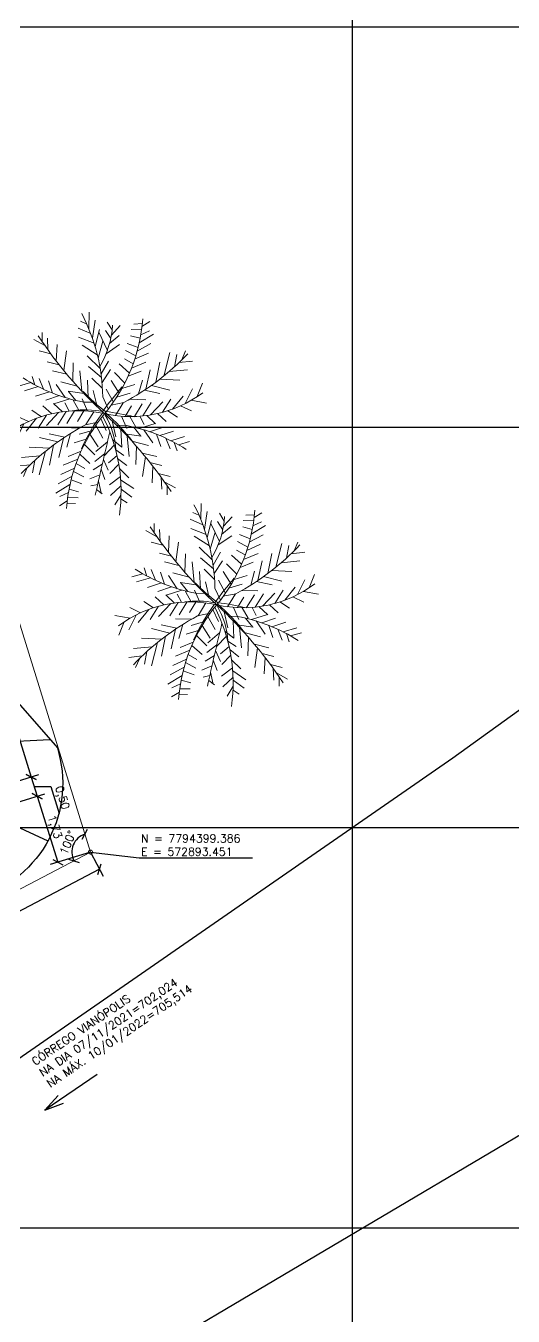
# Model space of a CAD drawing. Header units: metres. Extents: x 571679 to 576048, y 7793723 to 7796430.
# Drawn here: x 572891.83 to 572904.02, y 7794387.79 to 7794420.03 of the extents above; entities that cross this region are included whole.
import ezdxf

# ---------------------------------------------------------------- set-up
doc = ezdxf.new("R2010")
doc.units = ezdxf.units.M
doc.header["$PDMODE"] = 35
doc.header["$PDSIZE"] = 0.1
doc.linetypes.add('CONTINUO', pattern=[0])
for name, color, linetype in [('COTAS', 1, 'Continuous'), ('MALHA - LINHA', 8, 'CONTINUO'), ('TALUDES', 8, 'Continuous'), ('TOP_CORREGO', 5, 'Continuous')]:
    doc.layers.add(name, color=color, linetype=linetype)
doc.layers.add('TOP_ARVORES', color=8, linetype='Continuous', lineweight=9)
doc.layers.add('TOP_CERCA', color=1, linetype='CERCA_DE_ARAME', lineweight=0)
doc.styles.add('ROMANS', font='romans.shx')
doc.styles.add('SIMPLEX', font='simplex', dxfattribs={"height": 0.2})
doc.styles.get("Standard").update_dxf_attribs({"font": 'simplex.shx'})
doc.linetypes.add('CERCA1', pattern='A,2,-0.5,["X",Standard,S=0.7,R=1,X=0,Y=-0.3],-1', length=3.5)
doc.linetypes.add('CERCA_DE_ARAME', pattern='A,0.15,-0.05,["X",Standard,S=0.05,R=0,X=-0.0175,Y=-0.025],-0.05', length=0.25)
doc.dimstyles.new('ESC 1-100', dxfattribs={"dimscale": 100, "dimtxt": 0.002, "dimasz": 0.002, "dimexe": 0.002, "dimexo": 0, "dimgap": 0.0005, "dimtad": 1, "dimzin": 1, "dimtxsty": 'ROMANS', "dimblk": 'OBLIQUE', "dimcen": 0.002, "dimclrd": 1, "dimclre": 1, "dimclrt": 3, "dimadec": 0, "dimazin": 0, "dimtfac": 1, "dimtmove": 0, "dimatfit": 3, "dimldrblk": 'DOTSMALL', "dimfxl": 2, "dimarcsym": 1})

# ---------------------------------------------------------------- blocks, each defined once
blk = doc.blocks.new('A$C50B3580C')
at = {"layer": 'TOP_ARVORES', "lineweight": 0}
for p, q in [((2.117, 4.779, 754.016), (1.96, 4.849, 754.016)), ((2.166, 4.661, 754.016), (2.176, 5.074, 754.016)), ((2.254, 4.425, 754.016), (2.324, 4.875, 754.016)), ((0.996, 4.347, 754.016), (0.995, 4.576, 754.016)), ((2.213, 4.541, 754.016), (1.897, 4.679, 754.016)), ((2.319, 4.219, 754.016), (2.431, 4.642, 754.016)), ((2.627, 4.119, 754.016), (2.412, 4.573, 754.016)), ((2.712, 4.415, 754.016), (2.583, 4.618, 754.016)), ((2.748, 4.629, 754.016), (2.628, 4.827, 754.016)), ((2.729, 4.499, 754.016), (2.949, 4.739, 754.016)), ((3.483, 4.63, 754.016), (3.222, 4.638, 754.016)), ((3.502, 4.783, 754.016), (3.291, 4.775, 754.016)), ((3.423, 4.301, 754.016), (3.782, 4.515, 754.016)), ((3.464, 4.505, 754.016), (3.682, 4.605, 754.016)), ((3.495, 4.715, 754.016), (3.691, 4.834, 754.016)), ((1.064, 4.247, 754.016), (0.788, 4.399, 754.016)), ((1.142, 4.136, 754.016), (1.131, 4.43, 754.016)), ((1.348, 3.858, 754.016), (1.369, 4.271, 754.016)), ((2.295, 4.3, 754.016), (1.909, 4.45, 754.016)), ((2.375, 4.01, 754.016), (1.998, 4.256, 754.016)), ((2.394, 3.929, 754.016), (2.516, 4.353, 754.016)), ((2.595, 4.035, 754.016), (2.933, 4.263, 754.016)), ((2.682, 4.291, 754.016), (2.922, 4.492, 754.016)), ((3.395, 4.184, 754.016), (3.126, 4.289, 754.016)), ((3.448, 4.42, 754.016), (3.211, 4.484, 754.016)), ((3.371, 4.096, 754.016), (3.718, 4.282, 754.016)), ((1.214, 4.037, 754.016), (0.918, 4.113, 754.016)), ((1.536, 3.62, 754.016), (1.606, 4.112, 754.016)), ((2.445, 3.666, 754.016), (2.122, 3.984, 754.016)), ((3.269, 3.78, 754.016), (3.051, 3.902, 754.016)), ((3.337, 3.979, 754.016), (3.078, 4.114, 754.016)), ((3.309, 3.894, 754.016), (3.654, 4.049, 754.016)), ((4.033, 3.472, 754.016), (4.189, 4.059, 754.016)), ((4.302, 3.7, 754.016), (4.363, 4.011, 754.016)), ((4.492, 3.877, 754.016), (4.585, 4.098, 754.016)), ((1.422, 3.763, 754.016), (1.124, 3.837, 754.016)), ((1.611, 3.528, 754.016), (1.251, 3.615, 754.016)), ((1.757, 3.356, 754.016), (1.775, 3.815, 754.016)), ((1.987, 3.101, 754.016), (1.939, 3.614, 754.016)), ((2.477, 3.44, 754.016), (2.151, 3.716, 754.016)), ((2.466, 3.533, 754.016), (2.652, 3.852, 754.016)), ((2.49, 3.319, 754.016), (2.702, 3.64, 754.016)), ((3.059, 3.302, 754.016), (2.801, 3.564, 754.016)), ((3.177, 3.55, 754.016), (2.924, 3.781, 754.016)), ((3.142, 3.472, 754.016), (3.468, 3.6, 754.016)), ((3.226, 3.668, 754.016), (3.59, 3.817, 754.016)), ((3.584, 3.142, 754.016), (3.696, 3.631, 754.016)), ((3.832, 3.317, 754.016), (3.934, 3.816, 754.016)), ((4.169, 3.584, 754.016), (4.633, 3.624, 754.016)), ((4.417, 3.805, 754.016), (4.756, 3.844, 754.016)), ((0.708, 3.322, 754.016), (0.43, 3.246, 754.016)), ((0.81, 3.265, 754.016), (0.743, 3.473, 754.016)), ((1.022, 3.158, 754.016), (0.917, 3.425, 754.016)), ((1.251, 3.058, 754.016), (1.15, 3.361, 754.016)), ((1.567, 2.946, 754.016), (1.345, 3.276, 754.016)), ((1.868, 3.231, 754.016), (1.457, 3.339, 754.016)), ((2.143, 2.936, 754.016), (2.124, 3.375, 754.016)), ((2.501, 3.17, 754.016), (2.237, 3.427, 754.016)), ((2.918, 3.052, 754.016), (2.716, 3.369, 754.016)), ((2.986, 3.167, 754.016), (3.314, 3.267, 754.016)), ((3.404, 3.026, 754.016), (3.5, 3.372, 754.016)), ((3.724, 3.239, 754.016), (4.182, 3.122, 754.016)), ((3.929, 3.39, 754.016), (4.436, 3.365, 754.016)), ((4.867, 2.955, 754.016), (5.002, 3.287, 754.016)), ((0.894, 3.221, 754.016), (0.551, 3.119, 754.016)), ((1.172, 3.091, 754.016), (0.826, 2.981, 754.016)), ((1.425, 2.993, 754.016), (1.08, 2.88, 754.016)), ((1.683, 2.912, 754.016), (1.285, 2.786, 754.016)), ((2.043, 3.041, 754.016), (1.641, 3.101, 754.016)), ((1.831, 2.874, 754.016), (1.649, 3.1, 754.016)), ((2.128, 2.603, 754.016), (1.996, 2.91, 754.016)), ((2.364, 2.715, 754.016), (2.271, 3.115, 754.016)), ((2.645, 2.656, 754.016), (2.509, 2.956, 754.016)), ((2.772, 2.827, 754.016), (2.594, 3.152, 754.016)), ((2.857, 2.953, 754.016), (3.192, 3.05, 754.016)), ((3.548, 3.119, 754.016), (3.938, 3.033, 754.016)), ((4.252, 2.646, 754.016), (4.515, 2.968, 754.016)), ((4.57, 2.784, 754.016), (4.753, 3.153, 754.016)), ((0.969, 2.47, 754.016), (0.73, 2.632, 754.016)), ((1.229, 2.541, 754.016), (1.011, 2.742, 754.016)), ((1.496, 2.588, 754.016), (1.276, 2.795, 754.016)), ((1.591, 2.598, 754.016), (1.381, 2.265, 754.016)), ((1.668, 2.605, 754.016), (1.562, 2.81, 754.016)), ((1.803, 2.612, 754.016), (1.608, 2.296, 754.016)), ((1.916, 2.613, 754.016), (1.768, 2.878, 754.016)), ((2.033, 2.609, 754.016), (1.873, 2.349, 754.016)), ((2.251, 2.826, 754.016), (2.029, 2.832, 754.016)), ((2.282, 2.586, 754.016), (2.082, 2.266, 754.016)), ((2.716, 2.75, 754.016), (3.033, 2.812, 754.016)), ((2.82, 2.49, 754.016), (3.019, 2.81, 754.016)), ((3.068, 2.467, 754.016), (3.228, 2.727, 754.016)), ((3.182, 2.895, 754.016), (3.583, 2.88, 754.016)), ((3.298, 2.465, 754.016), (3.493, 2.78, 754.016)), ((3.51, 2.478, 754.016), (3.721, 2.811, 754.016)), ((3.699, 2.502, 754.016), (4.007, 2.826, 754.016)), ((4.003, 2.568, 754.016), (4.213, 2.895, 754.016)), ((4.133, 2.606, 754.016), (4.371, 2.445, 754.016)), ((4.454, 2.729, 754.016), (4.726, 2.597, 754.016)), ((4.721, 2.865, 754.016), (5.101, 2.791, 754.016)), ((0.381, 2.211, 754.016), (0, 2.285, 754.016)), ((0.532, 2.292, 754.016), (0.348, 1.923, 754.016)), ((0.647, 2.348, 754.016), (0.375, 2.479, 754.016)), ((0.849, 2.43, 754.016), (0.586, 2.108, 754.016)), ((1.098, 2.508, 754.016), (0.888, 2.181, 754.016)), ((1.402, 2.574, 754.016), (1.095, 2.25, 754.016)), ((2.385, 2.327, 754.016), (2.069, 2.264, 754.016)), ((2.456, 2.421, 754.016), (2.592, 2.12, 754.016)), ((2.738, 2.361, 754.016), (2.83, 1.961, 754.016)), ((2.973, 2.473, 754.016), (3.106, 2.167, 754.016)), ((3.186, 2.464, 754.016), (3.333, 2.198, 754.016)), ((3.418, 2.164, 754.016), (3.816, 2.29, 754.016)), ((3.433, 2.471, 754.016), (3.54, 2.266, 754.016)), ((3.605, 2.489, 754.016), (3.826, 2.282, 754.016)), ((3.872, 2.535, 754.016), (4.09, 2.334, 754.016)), ((0.234, 2.121, 754.016), (0.099, 1.789, 754.016)), ((1.377, 1.837, 754.016), (0.92, 1.954, 754.016)), ((1.553, 1.958, 754.016), (1.163, 2.043, 754.016)), ((1.919, 2.182, 754.016), (1.518, 2.196, 754.016)), ((1.698, 2.05, 754.016), (1.602, 1.704, 754.016)), ((2.245, 2.123, 754.016), (1.909, 2.026, 754.016)), ((2.183, 2.024, 754.016), (2.385, 1.708, 754.016)), ((2.33, 2.249, 754.016), (2.507, 1.924, 754.016)), ((2.85, 2.25, 754.016), (3.072, 2.244, 754.016)), ((2.958, 2.14, 754.016), (2.978, 1.701, 754.016)), ((3.058, 2.036, 754.016), (3.46, 1.975, 754.016)), ((3.115, 1.975, 754.016), (3.162, 1.463, 754.016)), ((3.27, 2.202, 754.016), (3.453, 1.976, 754.016)), ((3.534, 2.13, 754.016), (3.756, 1.8, 754.016)), ((3.676, 2.083, 754.016), (4.021, 2.197, 754.016)), ((3.85, 2.018, 754.016), (3.951, 1.715, 754.016)), ((3.93, 1.985, 754.016), (4.275, 2.095, 754.016)), ((4.207, 1.855, 754.016), (4.55, 1.957, 754.016)), ((1.172, 1.686, 754.016), (0.665, 1.711, 754.016)), ((1.27, 1.76, 754.016), (1.167, 1.26, 754.016)), ((1.518, 1.934, 754.016), (1.405, 1.445, 754.016)), ((2.116, 1.91, 754.016), (1.787, 1.809, 754.016)), ((2.042, 1.774, 754.016), (2.3, 1.512, 754.016)), ((2.621, 1.834, 754.016), (2.328, 1.591, 754.016)), ((2.791, 1.753, 754.016), (2.54, 1.495, 754.016)), ((2.752, 1.88, 754.016), (2.978, 1.701, 754.016)), ((2.824, 1.631, 754.016), (3.031, 1.491, 754.016)), ((3.233, 1.845, 754.016), (3.645, 1.737, 754.016)), ((3.344, 1.72, 754.016), (3.326, 1.261, 754.016)), ((4.079, 1.919, 754.016), (4.184, 1.651, 754.016)), ((4.291, 1.811, 754.016), (4.359, 1.603, 754.016)), ((4.393, 1.754, 754.016), (4.671, 1.83, 754.016)), ((0.932, 1.492, 754.016), (0.469, 1.452, 754.016)), ((0.799, 1.377, 754.016), (0.738, 1.065, 754.016)), ((1.068, 1.604, 754.016), (0.912, 1.017, 754.016)), ((1.875, 1.408, 754.016), (1.511, 1.259, 754.016)), ((1.959, 1.604, 754.016), (1.633, 1.476, 754.016)), ((1.832, 1.296, 754.016), (2.051, 1.174, 754.016)), ((1.925, 1.526, 754.016), (2.178, 1.295, 754.016)), ((2.551, 1.542, 754.016), (2.3, 1.344, 754.016)), ((2.516, 1.393, 754.016), (2.637, 1.122, 754.016)), ((2.857, 1.492, 754.016), (2.643, 1.313, 754.016)), ((2.873, 1.419, 754.016), (3.099, 1.24, 754.016)), ((3.49, 1.548, 754.016), (3.85, 1.461, 754.016)), ((3.566, 1.456, 754.016), (3.495, 0.964, 754.016)), ((3.679, 1.313, 754.016), (3.977, 1.239, 754.016)), ((0.684, 1.271, 754.016), (0.345, 1.233, 754.016)), ((0.61, 1.199, 754.016), (0.517, 0.978, 754.016)), ((1.73, 0.98, 754.016), (1.383, 0.794, 754.016)), ((1.792, 1.183, 754.016), (1.447, 1.027, 754.016)), ((1.765, 1.097, 754.016), (2.024, 0.962, 754.016)), ((2.426, 1.011, 754.016), (2.171, 0.909, 754.016)), ((2.488, 1.276, 754.016), (2.255, 1.135, 754.016)), ((2.459, 1.153, 754.016), (2.553, 0.896, 754.016)), ((2.899, 1.276, 754.016), (2.672, 1.045, 754.016)), ((2.916, 1.165, 754.016), (3.146, 0.933, 754.016)), ((3.753, 1.218, 754.016), (3.733, 0.805, 754.016)), ((3.887, 1.039, 754.016), (4.183, 0.963, 754.016)), ((1.678, 0.775, 754.016), (1.319, 0.561, 754.016)), ((1.654, 0.657, 754.016), (1.891, 0.592, 754.016)), ((1.707, 0.892, 754.016), (1.976, 0.788, 754.016)), ((2.371, 0.77, 754.016), (2.203, 0.736, 754.016)), ((2.342, 0.645, 754.016), (2.483, 0.536, 754.016)), ((2.39, 0.853, 754.016), (2.454, 0.558, 754.016)), ((2.938, 0.964, 754.016), (2.662, 0.759, 754.016)), ((2.952, 0.733, 754.016), (2.692, 0.49, 754.016)), ((2.944, 0.884, 754.016), (3.27, 0.662, 754.016)), ((2.954, 0.654, 754.016), (3.225, 0.453, 754.016)), ((3.959, 0.94, 754.016), (3.971, 0.646, 754.016)), ((4.037, 0.829, 754.016), (4.313, 0.677, 754.016)), ((4.105, 0.729, 754.016), (4.106, 0.501, 754.016)), ((1.607, 0.361, 754.016), (1.411, 0.242, 754.016)), ((1.638, 0.571, 754.016), (1.419, 0.471, 754.016)), ((1.618, 0.446, 754.016), (1.88, 0.438, 754.016)), ((2.952, 0.501, 754.016), (2.798, 0.258, 754.016)), ((2.949, 0.405, 754.016), (3.105, 0.305, 754.016)), ((1.599, 0.293, 754.016), (1.811, 0.301, 754.016))]:
    blk.add_line(p, q, dxfattribs=at)
for centre, radius, start, end in [((-2.243, 2.888, 754.016), 4.752, 0.8278, 26.9321), ((-0.654, 5.221, 754.016), 4.18, 320.0684, 355.6203), ((0.459, 4.901, 754.016), 2.305, 329.0895, 356.1282), ((9.638, 10.202, 754.016), 10.439, 213.1493, 227.2394), ((0.003, 8.498, 754.016), 6.442, 298.0539, 316.0226), ((2.798, 6.924, 754.016), 4.164, 236.7552, 259.3683), ((5.27, 6.179, 754.016), 4.486, 223.4991, 233.0264), ((9.682, -2.68, 754.016), 8.908, 138.667, 143.7298), ((3.217, 5.48, 754.016), 3.017, 257.2322, 306.3968), ((1.884, -0.404, 754.016), 3.017, 77.2322, 126.3968), ((2.053, 0.435, 754.016), 2.201, 78.2652, 97.8714), ((1.682, -3.962, 754.016), 6.617, 75.9159, 82.2755), ((5.098, -3.422, 754.016), 6.442, 118.0539, 136.0226), ((5.756, -0.145, 754.016), 4.18, 140.0684, 175.6203), ((6.073, -0.191, 754.016), 4.505, 142.4887, 155.6997), ((-1.15, 0.608, 754.016), 4.104, 351.4843, 27.13), ((-4.537, -5.126, 754.016), 10.439, 33.1493, 47.2394), ((-0.418, -0.915, 754.016), 4.585, 36.7647, 49.3719), ((0.961, 1.551, 754.016), 1.866, 2.467, 30.5395), ((95.072, -20.443, 754.016), 95.098, 166.29957, 167.27558), ((2.304, -1.848, 754.016), 4.164, 56.7552, 79.3683)]:
    blk.add_arc(centre, radius, start, end, dxfattribs=at)
blk = doc.blocks.new('_Oblique')
at = {"color": 0, "linetype": 'ByBlock', "lineweight": -2}
blk.add_line((-0.5, -0.5), (0.5, 0.5), dxfattribs=at)
blk = doc.blocks.new('*D36')
at = {"layer": 'COTAS', "color": 1, "lineweight": -2, "transparency": 16777216}
for p, q in [((572888.014, 7794400.03), (572892.162, 7794401.32)), ((572891.971, 7794401.26), (572892.12, 7794400.783)), ((572892.046, 7794401.021), (572892.457, 7794401.026)), ((572892.457, 7794401.026), (572892.668, 7794400.348)), ((572888.163, 7794399.552), (572892.311, 7794400.842))]:
    blk.add_line(p, q, dxfattribs=at)
at = {"layer": 'DEFPOINTS', "color": 0, "transparency": 16777216}
for p in [(572892.12, 7794400.783), (572888.014, 7794400.03), (572888.163, 7794399.552)]:
    blk.add_point(p, dxfattribs=at)
at = {"layer": 'COTAS', "color": 1, "lineweight": -2, "transparency": 16777216, "xscale": 0.2, "yscale": 0.2, "zscale": 0.2}
for p, rotation in [((572891.971, 7794401.26), 107.2739653580311), ((572892.12, 7794400.783), 287.2739653580311)]:
    blk.add_blockref('_Oblique', p, dxfattribs=dict(at, rotation=rotation))
at = {"layer": 'COTAS', "color": 3, "transparency": 16777216, "insert": (572892.724, 7794400.737), "char_height": 0.2, "attachment_point": 5, "rotation": 287.274, "style": 'ROMANS'}
blk.add_mtext('0,50', dxfattribs=at)
blk = doc.blocks.new('_DotSmall')
at = {"color": 0, "linetype": 'ByBlock', "const_width": 0.5}
blk.add_lwpolyline([(-0.0625, 0, 1), (0.0625, 0, 1)], format="xyb", close=True, dxfattribs=at)
blk = doc.blocks.new('*D37')
at = {"layer": 'COTAS', "color": 1, "lineweight": -2, "transparency": 16777216}
for p, q in [((572888.163, 7794399.552), (572892.311, 7794400.842)), ((572892.12, 7794400.783), (572892.633, 7794399.132)), ((572893.451, 7794399.386), (572892.442, 7794399.072))]:
    blk.add_line(p, q, dxfattribs=at)
at = {"layer": 'DEFPOINTS', "color": 0, "transparency": 16777216}
for p in [(572888.163, 7794399.552), (572893.451, 7794399.386), (572892.633, 7794399.132)]:
    blk.add_point(p, dxfattribs=at)
at = {"layer": 'COTAS', "color": 1, "lineweight": -2, "transparency": 16777216, "xscale": 0.2, "yscale": 0.2, "zscale": 0.2}
for p, rotation in [((572892.12, 7794400.783), 107.2739653580311), ((572892.633, 7794399.132), 287.2739653580311)]:
    blk.add_blockref('_Oblique', p, dxfattribs=dict(at, rotation=rotation))
at = {"layer": 'COTAS', "color": 3, "transparency": 16777216, "insert": (572892.538, 7794400.007), "char_height": 0.2, "attachment_point": 5, "rotation": 287.274, "style": 'ROMANS'}
blk.add_mtext('1,73', dxfattribs=at)
blk = doc.blocks.new('*D41')
at = {"layer": 'COTAS', "color": 1, "lineweight": -2, "transparency": 16777216}
for p, q in [((572893.451, 7794399.386), (572893.767, 7794398.781)), ((572893.675, 7794398.958), (572877.959, 7794390.726)), ((572877.735, 7794391.154), (572878.051, 7794390.549))]:
    blk.add_line(p, q, dxfattribs=at)
at = {"layer": 'DEFPOINTS', "color": 0, "transparency": 16777216}
for p in [(572893.451, 7794399.386), (572877.735, 7794391.154), (572877.959, 7794390.726)]:
    blk.add_point(p, dxfattribs=at)
at = {"layer": 'COTAS', "color": 1, "lineweight": -2, "transparency": 16777216, "xscale": 0.2, "yscale": 0.2, "zscale": 0.2}
for p, rotation in [((572893.675, 7794398.958), 27.64610330397431), ((572877.959, 7794390.726), 207.6461033039743)]:
    blk.add_blockref('_Oblique', p, dxfattribs=dict(at, rotation=rotation))
at = {"layer": 'COTAS', "color": 3, "transparency": 16777216, "insert": (572885.738, 7794394.992), "char_height": 0.2, "attachment_point": 5, "rotation": 27.6461, "style": 'ROMANS'}
blk.add_mtext('17,74', dxfattribs=at)
blk = doc.blocks.new('*D46')
at = {"layer": 'COTAS', "color": 1, "lineweight": -2, "transparency": 16777216}
blk.add_arc((572888.038, 7794416.793), 0.607, 197.274, 287.274, dxfattribs=at)
at = {"layer": 'DEFPOINTS', "color": 0, "transparency": 16777216}
for p in [(572888.038, 7794416.793), (572888.038, 7794416.793), (572887.904, 7794416.2), (572870.515, 7794411.344), (572893.451, 7794399.386)]:
    blk.add_point(p, dxfattribs=at)
at = {"layer": 'COTAS', "color": 1, "lineweight": -2, "transparency": 16777216, "xscale": 0.2, "yscale": 0.2, "zscale": 0.2}
for p, rotation in [((572887.458, 7794416.612), 107.2739653621234), ((572888.218, 7794416.213), 17.27396536006721)]:
    blk.add_blockref('_Oblique', p, dxfattribs=dict(at, rotation=rotation))
at = {"layer": 'COTAS', "color": 3, "transparency": 16777216, "insert": (572887.825, 7794416.388), "char_height": 0.2, "attachment_point": 5, "rotation": 332.274, "style": 'ROMANS'}
blk.add_mtext('90°', dxfattribs=at)
blk = doc.blocks.new('*D48')
at = {"layer": 'COTAS', "color": 1, "lineweight": -2, "transparency": 16777216}
blk.add_arc((572893.451, 7794399.386), 0.467, 107.274, 207.6461, dxfattribs=at)
at = {"layer": 'DEFPOINTS', "color": 0, "transparency": 16777216}
for p in [(572888.038, 7794416.793), (572893.089, 7794399.681), (572893.451, 7794399.386), (572893.451, 7794399.386), (572877.735, 7794391.154)]:
    blk.add_point(p, dxfattribs=at)
at = {"layer": 'COTAS', "color": 1, "lineweight": -2, "transparency": 16777216, "xscale": 0.2, "yscale": 0.2, "zscale": 0.2}
for p, rotation in [((572893.312, 7794399.832), 17.27396535710606), ((572893.037, 7794399.169), 297.6461033032877)]:
    blk.add_blockref('_Oblique', p, dxfattribs=dict(at, rotation=rotation))
at = {"layer": 'COTAS', "color": 3, "transparency": 16777216, "insert": (572892.881, 7794399.622), "char_height": 0.2, "attachment_point": 5, "rotation": 67.46, "style": 'ROMANS'}
blk.add_mtext('100°', dxfattribs=at)
blk = doc.blocks.new('*D49')
at = {"layer": 'COTAS', "color": 1, "lineweight": -2, "transparency": 16777216}
blk.add_arc((572877.735, 7794391.154), 1.491, 27.6461, 112.0204, dxfattribs=at)
at = {"layer": 'DEFPOINTS', "color": 0, "transparency": 16777216}
for p in [(572893.451, 7794399.386), (572875.694, 7794396.199), (572878.574, 7794392.387), (572877.735, 7794391.154), (572877.735, 7794391.154)]:
    blk.add_point(p, dxfattribs=at)
at = {"layer": 'COTAS', "color": 1, "lineweight": -2, "transparency": 16777216, "xscale": 0.2, "yscale": 0.2, "zscale": 0.2}
for p, rotation in [((572877.176, 7794392.536), 202.020378168812), ((572879.056, 7794391.846), 297.6461033030167)]:
    blk.add_blockref('_Oblique', p, dxfattribs=dict(at, rotation=rotation))
at = {"layer": 'COTAS', "color": 3, "transparency": 16777216, "insert": (572878.301, 7794392.694), "char_height": 0.2, "attachment_point": 5, "rotation": 339.8332, "style": 'ROMANS'}
blk.add_mtext('84°', dxfattribs=at)
blk = doc.blocks.new('*D50')
at = {"layer": 'COTAS', "color": 1, "lineweight": -2, "transparency": 16777216}
for p, q in [((572886.658, 7794411.127), (572888.896, 7794411.823)), ((572888.705, 7794411.764), (572891.971, 7794401.26)), ((572888.014, 7794400.03), (572892.162, 7794401.32))]:
    blk.add_line(p, q, dxfattribs=at)
at = {"layer": 'DEFPOINTS', "color": 0, "transparency": 16777216}
for p in [(572886.658, 7794411.127), (572891.971, 7794401.26), (572888.014, 7794400.03)]:
    blk.add_point(p, dxfattribs=at)
at = {"layer": 'COTAS', "color": 1, "lineweight": -2, "transparency": 16777216, "xscale": 0.2, "yscale": 0.2, "zscale": 0.2}
for p, rotation in [((572888.705, 7794411.764), 107.2739653580311), ((572891.971, 7794401.26), 287.2739653580311)]:
    blk.add_blockref('_Oblique', p, dxfattribs=dict(at, rotation=rotation))
at = {"layer": 'COTAS', "color": 3, "transparency": 16777216, "insert": (572890.5, 7794406.562), "char_height": 0.2, "attachment_point": 5, "rotation": 287.274, "style": 'ROMANS'}
blk.add_mtext('11,00', dxfattribs=at)

msp = doc.modelspace()

# ---------------------------------------------------------------- linework, layer by layer
at = {"layer": 'MALHA - LINHA'}
for p, q in [((572900, 7794377.891), (572900, 7794434.409)), ((572850, 7794420), (572908.108, 7794420)), ((572850, 7794410), (572908.108, 7794410)), ((572850, 7794400), (572908.108, 7794400)), ((572850, 7794390), (572908.108, 7794390))]:
    msp.add_line(p, q, dxfattribs=at)
at = {"layer": 'TALUDES'}
for p, q in [((572889.917, 7794402.067), (572892.438, 7794402.195)), ((572889.694, 7794400.899), (572892.388, 7794399.667))]:
    msp.add_line(p, q, dxfattribs=at)
at = {"layer": 'TALUDES', "flags": 128}
msp.add_lwpolyline([(572888.597, 7794406.575), (572892.622, 7794401.986, -0.414214), (572890.661, 7794398.255), (572883.468, 7794397.223), (572876.547, 7794395.316), (572874.126, 7794395.187)], format="xyb", dxfattribs=at)
at = {"layer": 'TOP_CERCA', "linetype": 'CERCA1', "ltscale": 0.2}
msp.add_lwpolyline([(572874.21, 7794400.973), (572873.782, 7794400.84), (572870.515, 7794411.344), (572888.038, 7794416.793), (572893.451, 7794399.386), (572877.735, 7794391.154), (572875.694, 7794396.199)], dxfattribs=at)
at = {"layer": 'TOP_CORREGO', "linetype": 'CONTINUO', "elevation": 707.573}
for points in [[(573083.547, 7794608.614), (573076.704, 7794601.317), (573059.196, 7794581), (573053.796, 7794554.954), (573055.081, 7794538.984), (573043.619, 7794531.58), (573031.634, 7794533.203), (573025.766, 7794538.634), (573000.983, 7794546.43), (572990.669, 7794544.214), (572979.073, 7794529.707), (572972.76, 7794504.427), (572958.961, 7794479.949), (572951.76, 7794467.578), (572945.088, 7794448.93), (572938.593, 7794436.185), (572926.488, 7794416.416), (572910.51, 7794407.494), (572902.515, 7794401.728), (572891.529, 7794394.128), (572879.26, 7794379.342), (572868.011, 7794352.132)], [(573083.547, 7794595.582), (573065.695, 7794578.35), (573059.715, 7794553.972), (573062.539, 7794536.053), (573045.482, 7794529.624), (573026.182, 7794530.698), (573011.804, 7794540.089), (573000.065, 7794542.517), (572995.086, 7794538.787), (572984.055, 7794522.766), (572974.956, 7794502.713), (572956.278, 7794465.439), (572951.256, 7794445.375), (572945.135, 7794431.666), (572927.928, 7794411.288), (572912.9, 7794402.052), (572906.737, 7794393.823), (572895.582, 7794387.221)]]:
    msp.add_lwpolyline(points, dxfattribs=at)
at = {"layer": 'TOP_CORREGO', "linetype": 'CONTINUO', "flags": 128}
for points in [[(572893.62, 7794393.824), (572892.31, 7794392.933), (572892.643, 7794393.299)], [(572893.62, 7794393.824), (572892.31, 7794392.933), (572892.773, 7794393.108)]]:
    msp.add_lwpolyline(points, dxfattribs=at)

# ---------------------------------------------------------------- block references
at = {"layer": 'TOP_ARVORES', "rotation": 0.254365713016153}
for p in [(572891.264, 7794407.789, 656.858), (572894.068, 7794403.013, 656.546)]:
    msp.add_blockref('A$C50B3580C', p, dxfattribs=at)

# ---------------------------------------------------------------- texts
at = {"layer": 'COTAS', "color": 3, "insert": (572894.715, 7794399.293), "char_height": 0.2, "attachment_point": 7, "style": 'ROMANS'}
msp.add_mtext('N = 7794399.386\\PE = 572893.451', dxfattribs=at)
at = {"layer": 'TOP_CORREGO', "linetype": 'CONTINUO', "insert": (572892.221, 7794393.82, -3.222), "char_height": 0.2, "width": 10.82504, "attachment_point": 4, "rotation": 34.2531, "style": 'SIMPLEX'}
msp.add_mtext('CÓRREGO VIANÓPOLIS\\PNA DIA 07/11/2021=702,024\\PNA MÁX. 10/01/2022=705,514', dxfattribs=at)

# ---------------------------------------------------------------- dimensions: what is measured, and where the dimension line sits
at = {"layer": 'COTAS'}
for base, line1, line2, picture, middle in [((572887.904, 7794416.2), ((572888.038, 7794416.793), (572893.451, 7794399.386)), ((572870.515, 7794411.344), (572888.038, 7794416.793)), '*D46', (572887.825, 7794416.388)), ((572893.089, 7794399.681), ((572893.451, 7794399.386), (572877.735, 7794391.154)), ((572888.038, 7794416.793), (572893.451, 7794399.386)), '*D48', (572892.881, 7794399.622)), ((572878.574, 7794392.387), ((572877.735, 7794391.154), (572875.694, 7794396.199)), ((572893.451, 7794399.386), (572877.735, 7794391.154)), '*D49', (572878.301, 7794392.694))]:
    dim = msp.add_angular_dim_2l(base=base, line1=line1, line2=line2, dimstyle='ESC 1-100', dxfattribs=at)
    dim.commit()
    dim.dimension.update_dxf_attribs({"geometry": picture, "text_midpoint": middle})
for base, p1, p2, picture, middle in [((572891.971, 7794401.26), (572886.658, 7794411.127), (572888.014, 7794400.03), '*D50', (572890.5, 7794406.562)), ((572892.12, 7794400.783), (572888.014, 7794400.03), (572888.163, 7794399.552), '*D36', (572892.633, 7794401.028)), ((572892.633, 7794399.132), (572888.163, 7794399.552), (572893.451, 7794399.386), '*D37', (572892.538, 7794400.007))]:
    dim = msp.add_linear_dim(base=base, p1=p1, p2=p2, angle=107.274, dimstyle='ESC 1-100', override={"dimtmove": 1}, dxfattribs=at)
    dim.commit()
    dim.dimension.update_dxf_attribs({"geometry": picture, "text_midpoint": middle})
dim = msp.add_aligned_dim(p1=(572893.451, 7794399.386), p2=(572877.735, 7794391.154), distance=0.483, dimstyle='ESC 1-100', dxfattribs=at)
dim.commit()
dim.dimension.update_dxf_attribs({"geometry": '*D41', "text_midpoint": (572885.738, 7794394.992)})

# ---------------------------------------------------------------- leaders
at = {"layer": 'COTAS', "annotation_type": 0, "has_hookline": 1, "hookline_direction": 0, "text_width": 2.79}
msp.add_leader([(572893.451, 7794399.386), (572894.665, 7794399.243)], dimstyle='ESC 1-100', dxfattribs=at)

doc.saveas('drawing.dxf')
